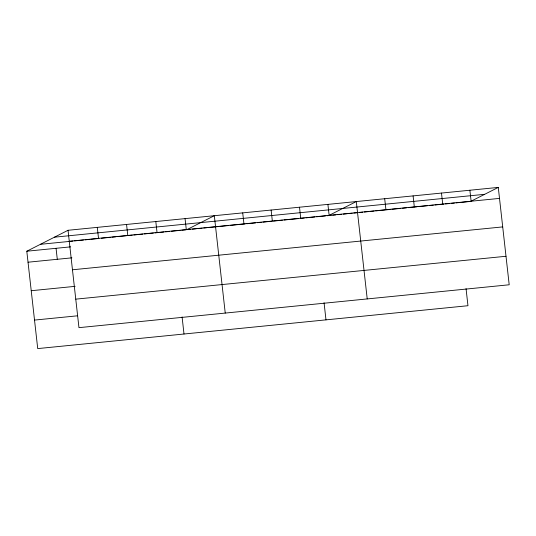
<?xml version="1.0" encoding="UTF-8"?>
<svg xmlns="http://www.w3.org/2000/svg" width="536" height="536" viewBox="0 0 536 536"><rect width="100%" height="100%" fill="white"/><g stroke="black" fill="none" stroke-linecap="round" stroke-linejoin="round"><path stroke-width="0.8" d="M466.045 288.609L467.962 305.714L37.721 348.594L26.8 251.223L68.038 230.286L498.279 187.406L509.2 284.777L78.96 327.657L68.038 230.286M186.689 229.736L214.32 215.707L225.241 313.078M328.669 215.586L356.299 201.556L367.22 298.927M498.279 187.406L470.648 201.435L461.724 202.32M54.431 237.193L484.671 194.313M69.271 241.274L499.512 198.394M40.408 244.315L72.916 241.073M74.538 240.912L83.482 240.021M85.103 239.86L89.17 239.458M90.792 239.291L98.919 238.48M101.358 238.239L110.295 237.348M111.924 237.187L115.984 236.785M117.612 236.617L126.55 235.726M128.178 235.565L132.238 235.163M133.866 235.003L137.116 234.674M138.744 234.513L142.804 234.111M144.432 233.944L153.37 233.06M154.998 232.892L159.058 232.49M160.686 232.329L163.936 232.001M165.564 231.84L169.624 231.438M171.252 231.277L180.19 230.386M181.811 230.219L185.878 229.817M187.5 229.656L190.749 229.328M192.37 229.167L196.424 228.765M198.045 228.604L202.106 228.202M203.727 228.035L206.976 227.713M208.598 227.552L218.333 226.581M219.954 226.42L228.879 225.529M230.5 225.368L245.106 223.914M246.728 223.753L255.652 222.862M257.273 222.701L261.334 222.293M262.955 222.132L271.879 221.247M273.501 221.08L282.425 220.196M284.047 220.035L288.107 219.626M289.728 219.465L298.653 218.574M300.274 218.413L304.334 218.011M305.956 217.851L309.198 217.522M310.82 217.361L314.88 216.959M316.501 216.799L325.426 215.907M327.047 215.747L331.107 215.345M332.729 215.177L335.971 214.856M337.593 214.695L341.653 214.293M343.275 214.125L347.328 213.723M348.956 213.562L352.199 213.241M353.82 213.08L357.063 212.752M359.502 212.511L362.745 212.189M364.366 212.028L368.426 211.62M370.048 211.459L374.101 211.057M375.729 210.896L385.464 209.924M386.275 209.844L390.329 209.435M391.95 209.275L400.874 208.39M402.502 208.223L406.556 207.821M408.177 207.66L417.102 206.769M418.723 206.608L427.648 205.717M429.276 205.556L433.329 205.154M434.951 204.993L443.875 204.102M445.496 203.941L449.557 203.533M451.178 203.372L454.421 203.05M456.049 202.889L460.102 202.487M26.8 251.223L70.685 246.848M28.033 262.211L71.918 257.836M72.467 269.782L502.708 226.902M31.229 290.72L75.114 286.345M75.757 299.148L506.004 256.268M34.525 320.086L77.599 315.798M469.884 190.233L471.117 201.221M441.483 193.067L442.716 204.055M413.089 195.895L414.321 206.883M384.694 198.729L385.927 209.717M327.905 204.384L329.138 215.371M324.066 302.76L325.982 319.865M299.503 207.218L300.736 218.206M271.109 210.045L272.342 221.033M242.714 212.879L243.947 223.867M185.061 218.621L186.294 229.609M182.086 316.91L184.002 334.015M155.809 221.542L157.035 232.524M126.55 224.457L127.782 235.445M97.291 227.371L98.524 238.359M56.059 248.309L57.292 259.297"/></g></svg>
